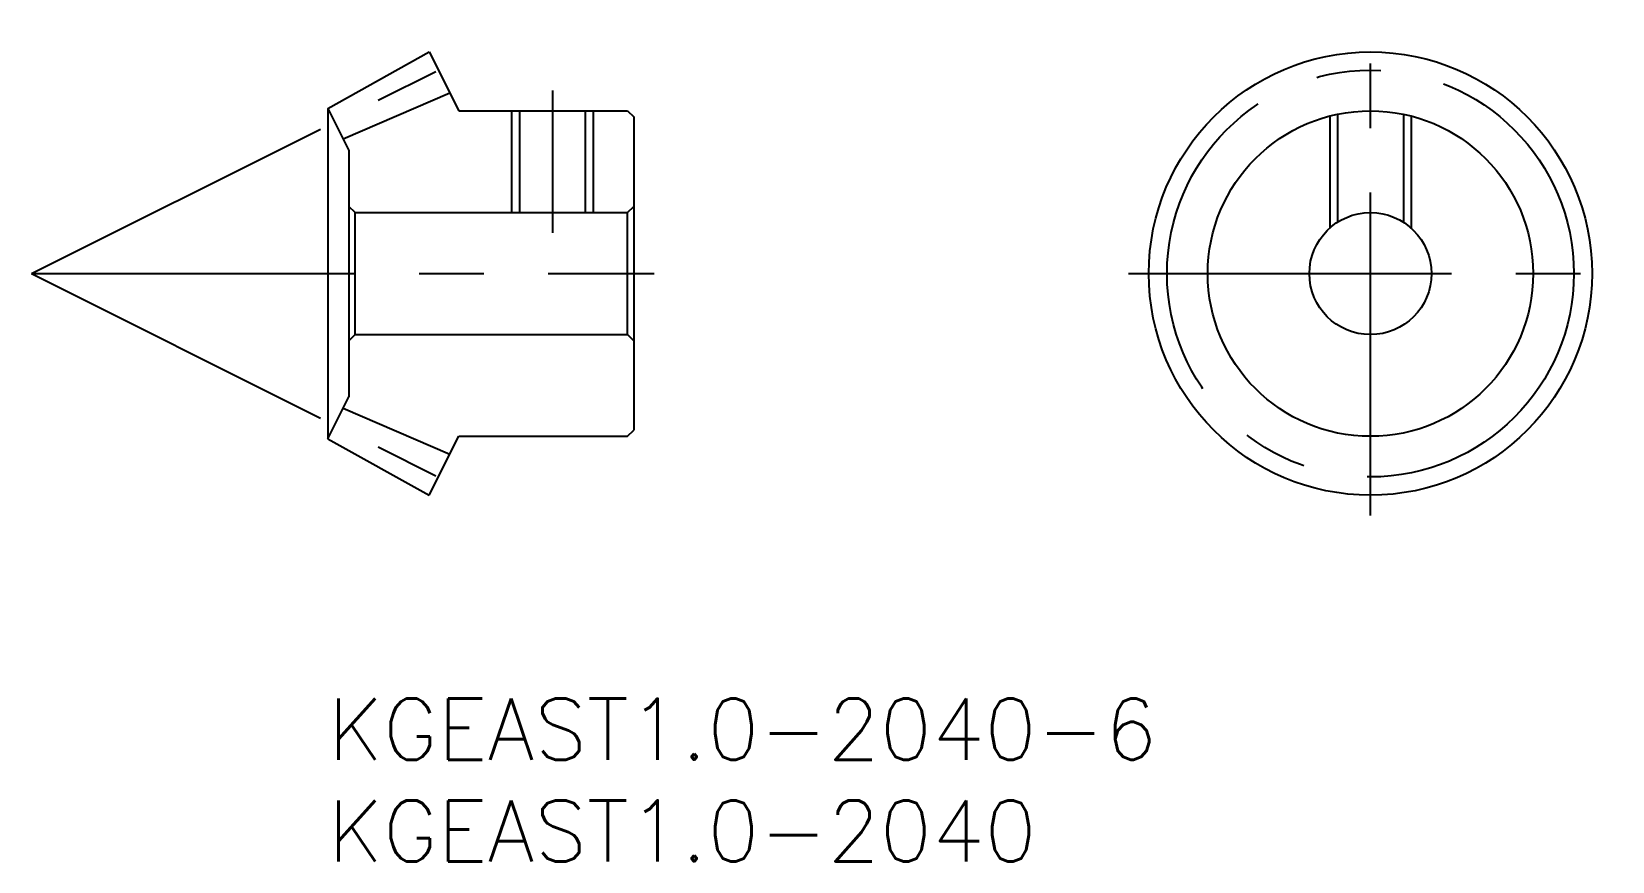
# Model space of a CAD drawing. Extents: x -14.6 to 63.1, y -8 to 32.8.
import ezdxf

# ---------------------------------------------------------------- set-up
doc = ezdxf.new("R2010")
doc.units = 0
doc.header["$LTSCALE"] = 0.5
doc.linetypes.add('CENTER', pattern=[50.8, 31.75, -6.35, 6.35, -6.35])
doc.linetypes.add('DASHED', pattern=[19.05, 12.7, -6.35])
for name, color, linetype in [('MSM_CENTER', 1, 'CENTER'), ('MSM_CONTINUOUS', 7, 'CONTINUOUS'), ('MSM_DASHED', 4, 'DASHED'), ('MSM_NARROW', 5, 'CONTINUOUS'), ('MSM_PART_NUMBER', 7, 'CONTINUOUS')]:
    doc.layers.add(name, color=color, linetype=linetype)
doc.styles.get("Standard").update_dxf_attribs({"font": 'txt.shx', "height": 1, "bigfont": 'bigfont.shx'})

# ---------------------------------------------------------------- blocks, each defined once
blk = doc.blocks.new('*U24')
at = {"layer": 'MSM_PART_NUMBER'}
blk.add_text('KGEAST1.0-2040-6', height=3, dxfattribs=at).set_placement((0, -3))
blk = doc.blocks.new('*U25')
at = {"layer": 'MSM_PART_NUMBER'}
blk.add_text('KGEAST1.0-2040', height=3, dxfattribs=at).set_placement((0, -8))

msp = doc.modelspace()

# ---------------------------------------------------------------- linework, layer by layer
at = {"layer": 'MSM_CENTER'}
for p, q in [((51.249, 9), (51.249, 32.79)), ((-14.57, 20.895), (6.324, 31.342)), ((11.03, 29.895), (11.03, 22.895)), ((-14.57, 20.895), (16.03, 20.895)), ((-14.57, 20.895), (6.324, 10.448)), ((39.354, 20.895), (63.144, 20.895))]:
    msp.add_line(p, q, dxfattribs=at)
msp.add_circle((51.249, 20.895), 9.999, dxfattribs=at)
at = {"layer": 'MSM_CONTINUOUS'}
for p, q in [((0, 29.014), (4.98, 31.79)), ((4.98, 31.79), (6.43, 28.895)), ((0.748, 27.513), (5.989, 29.777)), ((0, 29.014), (1.03, 26.954)), ((0, 29.014), (0, 12.776)), ((6.43, 28.895), (14.73, 28.895)), ((9.409, 28.895), (9.409, 23.895)), ((12.651, 28.895), (12.651, 23.895)), ((14.73, 28.895), (15.03, 28.595)), ((15.03, 28.595), (15.03, 13.195)), ((1.03, 26.954), (1.03, 14.836)), ((1.33, 23.895), (1.03, 24.195)), ((14.73, 23.895), (15.03, 24.195)), ((1.33, 17.895), (1.33, 23.895)), ((1.33, 23.895), (14.73, 23.895)), ((14.73, 17.895), (14.73, 23.895)), ((1.33, 17.895), (1.03, 17.595)), ((1.33, 17.895), (14.73, 17.895)), ((14.73, 17.895), (15.03, 17.595)), ((0, 12.776), (1.03, 14.836)), ((0.748, 14.277), (5.989, 12.013)), ((0, 12.776), (4.98, 10)), ((4.98, 10), (6.43, 12.895)), ((6.43, 12.895), (14.73, 12.895)), ((14.73, 12.895), (15.03, 13.195))]:
    msp.add_line(p, q, dxfattribs=at)
for radius in [10.895, 8, 3]:
    msp.add_circle((51.249, 20.895), radius, dxfattribs=at)
at = {"layer": 'MSM_DASHED'}
for p, q in [((49.249, 28.641), (49.249, 23.131)), ((49.628, 28.729), (49.628, 23.419)), ((52.87, 28.729), (52.87, 23.419)), ((53.249, 28.641), (53.249, 23.131))]:
    msp.add_line(p, q, dxfattribs=at)
at = {"layer": 'MSM_NARROW'}
for p, q in [((9.03, 28.895), (9.03, 23.895)), ((13.03, 28.895), (13.03, 23.895))]:
    msp.add_line(p, q, dxfattribs=at)

# ---------------------------------------------------------------- block references
at = {"layer": 'MSM_CONTINUOUS'}
for name in ['*U24', '*U25']:
    msp.add_blockref(name, (0, 0), dxfattribs=at)

doc.saveas('drawing.dxf')
